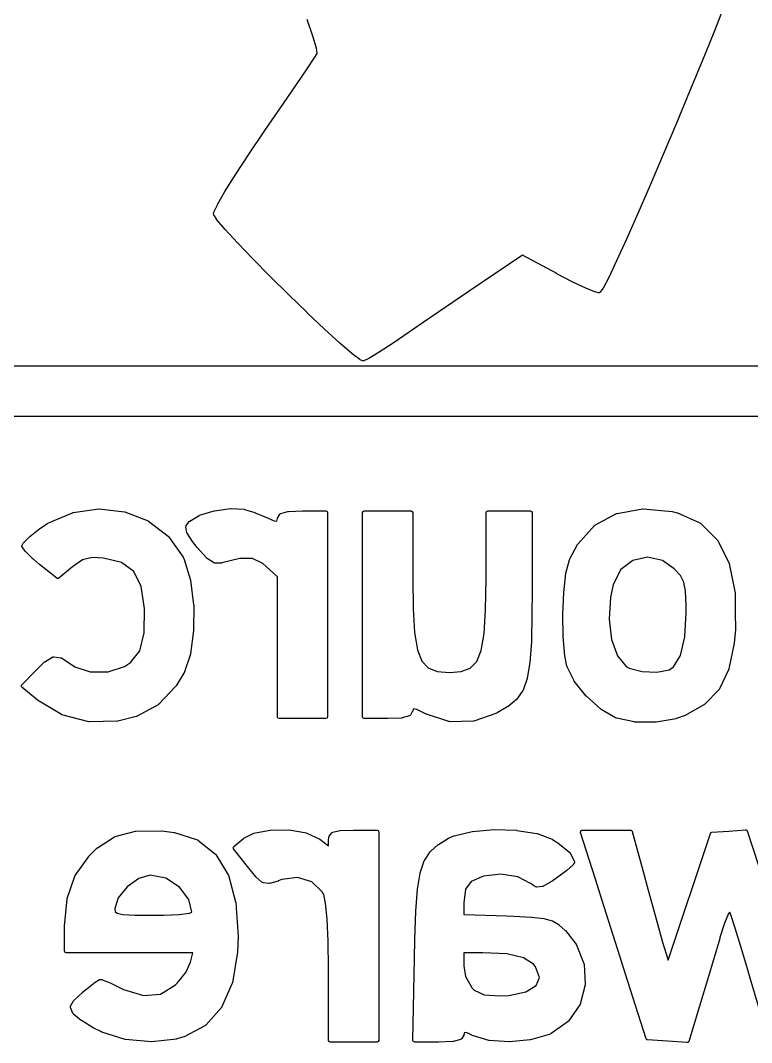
# Model space of a CAD drawing. Extents: x 69 to 230, y -100 to -50.
# Drawn here: x 76.627 to 78.786, y -99.624 to -96.605 of the extents above; entities that cross this region are included whole.
import ezdxf

# ---------------------------------------------------------------- set-up
doc = ezdxf.new("R2010")
doc.units = 0
doc.layers.add('BLACK', color=7, linetype='CONTINUOUS')

msp = doc.modelspace()

# ---------------------------------------------------------------- linework, layer by layer
at = {"layer": 'BLACK', "linetype": 'CONTINUOUS'}
for p, q in [((78.7039, -96.5653), (78.674, -96.6408)), ((77.4901, -96.6517), (77.4734, -96.6023)), ((77.5007, -96.6872), (77.4901, -96.6517)), ((78.6739, -96.6408), (78.6398, -96.7251)), ((78.674, -96.6408), (78.6739, -96.6408)), ((78.6739, -96.6408), (78.6739, -96.6408)), ((77.5032, -96.703), (77.5007, -96.6872)), ((77.473, -96.748), (77.4945, -96.7162)), ((77.4945, -96.7162), (77.5032, -96.703)), ((78.6398, -96.7251), (78.6027, -96.8152)), ((78.6398, -96.7251), (78.6398, -96.7251)), ((78.6398, -96.7251), (78.6398, -96.7251)), ((77.4418, -96.794), (77.473, -96.748)), ((77.4031, -96.8507), (77.4418, -96.794)), ((77.4418, -96.794), (77.4418, -96.794)), ((78.6027, -96.8152), (78.5639, -96.9082)), ((78.6027, -96.8152), (78.6027, -96.8152)), ((78.6027, -96.8152), (78.6027, -96.8152)), ((77.3591, -96.9148), (77.4031, -96.8507)), ((78.5639, -96.9082), (78.5639, -96.9083)), ((77.3019, -96.9991), (77.3465, -96.933)), ((77.3465, -96.933), (77.3466, -96.933)), ((77.3466, -96.933), (77.3591, -96.9148)), ((77.3466, -96.933), (77.3466, -96.933)), ((78.5639, -96.9083), (78.5246, -97.0013)), ((78.5639, -96.9083), (78.5639, -96.9083)), ((77.2625, -97.0595), (77.3018, -96.9992)), ((77.3018, -96.9992), (77.3019, -96.9992)), ((77.3019, -96.9992), (77.3019, -96.9991)), ((78.5246, -97.0013), (78.4861, -97.0913)), ((78.5246, -97.0013), (78.5246, -97.0013)), ((78.5246, -97.0013), (78.5246, -97.0013)), ((77.2307, -97.1106), (77.2625, -97.0596)), ((77.2625, -97.0596), (77.2625, -97.0595)), ((77.2625, -97.0595), (77.2625, -97.0595)), ((77.2084, -97.1491), (77.2306, -97.1107)), ((77.2306, -97.1107), (77.2307, -97.1107)), ((77.2307, -97.1107), (77.2307, -97.1106)), ((78.4861, -97.0914), (78.4495, -97.1756)), ((78.4861, -97.0913), (78.4861, -97.0913)), ((78.4861, -97.0913), (78.4861, -97.0914)), ((77.1979, -97.1716), (77.2082, -97.1494)), ((77.2082, -97.1494), (77.2084, -97.1493)), ((77.2084, -97.1493), (77.2084, -97.1491)), ((77.197, -97.1755), (77.1975, -97.1728)), ((77.1973, -97.1773), (77.197, -97.1755)), ((77.1976, -97.179), (77.1973, -97.1773)), ((77.1975, -97.1728), (77.1978, -97.1722)), ((77.2063, -97.1933), (77.1976, -97.179)), ((77.1978, -97.1722), (77.1979, -97.1716)), ((78.4495, -97.1756), (78.4162, -97.251)), ((78.4495, -97.1756), (78.4495, -97.1756)), ((78.4495, -97.1756), (78.4495, -97.1756)), ((77.2067, -97.1936), (77.2063, -97.1933)), ((77.2068, -97.194), (77.2067, -97.1936)), ((77.2309, -97.2223), (77.2068, -97.194)), ((77.231, -97.2224), (77.2309, -97.2223)), ((77.231, -97.2225), (77.231, -97.2224)), ((77.2674, -97.2618), (77.231, -97.2225)), ((77.2674, -97.2619), (77.2674, -97.2618)), ((77.2674, -97.2618), (77.2674, -97.2618)), ((77.3129, -97.3091), (77.2674, -97.2619)), ((78.4161, -97.2511), (78.3872, -97.3148)), ((78.4162, -97.251), (78.4161, -97.251)), ((78.4161, -97.251), (78.4161, -97.2511)), ((78.1095, -97.2984), (77.9884, -97.3803)), ((78.2106, -97.353), (78.1095, -97.2984)), ((77.313, -97.3091), (77.3129, -97.3091)), ((77.313, -97.3092), (77.313, -97.3091)), ((77.3646, -97.3613), (77.313, -97.3092)), ((78.3872, -97.3149), (78.3639, -97.3641)), ((78.3872, -97.3148), (78.3872, -97.3149)), ((78.3872, -97.3149), (78.3872, -97.3149)), ((78.2107, -97.3531), (78.2106, -97.353)), ((78.258, -97.3777), (78.2107, -97.3531)), ((78.2107, -97.3531), (78.2107, -97.3531)), ((77.3646, -97.3614), (77.3646, -97.3613)), ((77.4192, -97.4154), (77.3646, -97.3614)), ((77.3646, -97.3614), (77.3646, -97.3614)), ((77.9884, -97.3803), (77.9519, -97.4051)), ((77.9884, -97.3803), (77.9884, -97.3803)), ((78.2581, -97.3777), (78.258, -97.3777)), ((78.2983, -97.3968), (78.2581, -97.3777)), ((78.2581, -97.3777), (78.2581, -97.3777)), ((78.3638, -97.3642), (78.3474, -97.3959)), ((78.3639, -97.3641), (78.3638, -97.3641)), ((78.3638, -97.3641), (78.3638, -97.3642)), ((77.4193, -97.4154), (77.4192, -97.4154)), ((77.4192, -97.4154), (77.4192, -97.4154)), ((77.4737, -97.4682), (77.4193, -97.4154)), ((77.9519, -97.4051), (77.884, -97.4513)), ((77.9519, -97.4051), (77.9519, -97.4051)), ((78.2985, -97.3969), (78.2983, -97.3968)), ((78.2986, -97.397), (78.2985, -97.3969)), ((78.3258, -97.4079), (78.2986, -97.397)), ((78.3262, -97.4079), (78.3258, -97.4079)), ((78.3266, -97.4081), (78.3262, -97.4079)), ((78.3335, -97.4096), (78.3266, -97.4081)), ((78.3344, -97.4095), (78.3335, -97.4096)), ((78.3353, -97.4097), (78.3344, -97.4095)), ((78.3362, -97.4091), (78.3353, -97.4097)), ((78.3373, -97.409), (78.3362, -97.4091)), ((78.3378, -97.4082), (78.3373, -97.409)), ((78.3386, -97.4077), (78.3378, -97.4082)), ((78.3469, -97.3965), (78.3386, -97.4077)), ((78.347, -97.3961), (78.3469, -97.3965)), ((78.3474, -97.3959), (78.347, -97.3961)), ((77.884, -97.4513), (77.8163, -97.4976)), ((77.4738, -97.4683), (77.4737, -97.4682)), ((77.525, -97.5169), (77.4738, -97.4683)), ((77.4738, -97.4683), (77.4738, -97.4683)), ((77.8163, -97.4976), (77.7591, -97.537)), ((77.8163, -97.4976), (77.8163, -97.4976)), ((77.5251, -97.5169), (77.525, -97.5169)), ((77.5701, -97.5582), (77.5251, -97.5169)), ((77.5251, -97.5169), (77.5251, -97.5169)), ((77.7591, -97.537), (77.7275, -97.5584)), ((77.7591, -97.537), (77.7591, -97.537)), ((77.7591, -97.537), (77.7591, -97.537)), ((77.5701, -97.5583), (77.5701, -97.5582)), ((77.5701, -97.5582), (77.5701, -97.5582)), ((77.6057, -97.5893), (77.5701, -97.5583)), ((77.7275, -97.5585), (77.6864, -97.5851)), ((77.7275, -97.5584), (77.7275, -97.5584)), ((77.7275, -97.5584), (77.7275, -97.5585)), ((77.6059, -97.5893), (77.6057, -97.5893)), ((77.606, -97.5895), (77.6059, -97.5893)), ((77.629, -97.607), (77.606, -97.5895)), ((77.6863, -97.5852), (77.6559, -97.6035)), ((77.6864, -97.5851), (77.6863, -97.5851)), ((77.6863, -97.5851), (77.6863, -97.5852)), ((76.2, -97.625), (101.057, -97.625)), ((77.6296, -97.6072), (77.629, -97.607)), ((77.63, -97.6076), (77.6296, -97.6072)), ((77.6364, -97.6105), (77.63, -97.6076)), ((77.6366, -97.6105), (77.6364, -97.6105)), ((77.6367, -97.6106), (77.6366, -97.6105)), ((77.6385, -97.6106), (77.6367, -97.6106)), ((77.6402, -97.6106), (77.6385, -97.6106)), ((77.6403, -97.6105), (77.6402, -97.6106)), ((77.6405, -97.6105), (77.6403, -97.6105)), ((77.6554, -97.6037), (77.6405, -97.6105)), ((77.6556, -97.6035), (77.6554, -97.6037)), ((77.6559, -97.6035), (77.6556, -97.6035)), ((101.06, -97.775), (76.2, -97.775)), ((76.7821, -98.0589), (76.8581, -98.0481)), ((76.8581, -98.0481), (76.8587, -98.0483)), ((76.8587, -98.0483), (76.8594, -98.0481)), ((76.8594, -98.0481), (76.934, -98.0565)), ((77.1558, -98.0665), (77.1991, -98.0532)), ((77.1991, -98.0532), (77.1995, -98.0533)), ((77.1995, -98.0533), (77.1998, -98.0531)), ((77.1998, -98.0531), (77.2468, -98.0465)), ((77.2468, -98.0465), (77.2473, -98.0467)), ((77.2473, -98.0467), (77.2478, -98.0465)), ((77.2478, -98.0465), (77.2874, -98.049)), ((77.2874, -98.049), (77.288, -98.0492)), ((77.288, -98.0492), (77.2886, -98.0492)), ((77.2886, -98.0492), (77.3194, -98.0588)), ((77.3954, -98.0613), (77.4168, -98.0554)), ((77.4168, -98.0554), (77.4174, -98.0555)), ((77.4174, -98.0555), (77.4179, -98.0553)), ((77.4179, -98.0553), (77.4595, -98.0536)), ((77.4595, -98.0536), (77.4596, -98.0537)), ((77.4596, -98.0537), (77.4597, -98.0536)), ((77.4597, -98.0536), (77.5288, -98.0536)), ((77.5288, -98.0536), (77.5323, -98.0551)), ((77.5323, -98.0551), (77.5338, -98.0586)), ((77.637, -98.0586), (77.6384, -98.0551)), ((77.6384, -98.0551), (77.642, -98.0536)), ((77.642, -98.0536), (77.7803, -98.0536)), ((77.7803, -98.0536), (77.7838, -98.0551)), ((77.7838, -98.0551), (77.7853, -98.0586)), ((78.0016, -98.0586), (78.0031, -98.0551)), ((78.0031, -98.0551), (78.0066, -98.0536)), ((78.0066, -98.0536), (78.1324, -98.0536)), ((78.1324, -98.0536), (78.1359, -98.0551)), ((78.1359, -98.0551), (78.1374, -98.0586)), ((78.3883, -98.0611), (78.4639, -98.0474)), ((78.4639, -98.0474), (78.4646, -98.0476)), ((78.4646, -98.0476), (78.4653, -98.0474)), ((78.4653, -98.0474), (78.5509, -98.0555)), ((76.708, -98.0902), (76.7808, -98.0593)), ((76.7808, -98.0593), (76.7815, -98.0593)), ((76.7815, -98.0593), (76.7821, -98.0589)), ((76.934, -98.0565), (76.9346, -98.0568)), ((76.9346, -98.0568), (76.9352, -98.0568)), ((76.9352, -98.0568), (77.0038, -98.0836)), ((77.0038, -98.0836), (77.0044, -98.0841)), ((77.0044, -98.0841), (77.005, -98.0842)), ((77.005, -98.0842), (77.0631, -98.1284)), ((77.1162, -98.0983), (77.1253, -98.0851)), ((77.1253, -98.0851), (77.1262, -98.0845)), ((77.1262, -98.0845), (77.1269, -98.0837)), ((77.1269, -98.0837), (77.1547, -98.067)), ((77.1547, -98.067), (77.1553, -98.0669)), ((77.1553, -98.0669), (77.1558, -98.0665)), ((77.3194, -98.0588), (77.3196, -98.059)), ((77.3196, -98.059), (77.3199, -98.059)), ((77.3199, -98.059), (77.3579, -98.075)), ((77.3579, -98.075), (77.3579, -98.075)), ((77.3579, -98.075), (77.358, -98.075)), ((77.358, -98.075), (77.3757, -98.0833)), ((77.3757, -98.0833), (77.3838, -98.0842)), ((77.3838, -98.0842), (77.3856, -98.0766)), ((77.3856, -98.0766), (77.386, -98.0761)), ((77.386, -98.0761), (77.3861, -98.0751)), ((77.3861, -98.0751), (77.3923, -98.0637)), ((77.3923, -98.0637), (77.3924, -98.0637)), ((77.3924, -98.0636), (77.3938, -98.0625)), ((77.3924, -98.0637), (77.3924, -98.0636)), ((77.3938, -98.0625), (77.3953, -98.0613)), ((77.3953, -98.0613), (77.3954, -98.0613)), ((77.3954, -98.0613), (77.3954, -98.0613)), ((77.5338, -98.0586), (77.5338, -98.6622)), ((77.637, -98.6622), (77.637, -98.0586)), ((77.7853, -98.0586), (77.7853, -98.2543)), ((78.0016, -98.2543), (78.0016, -98.0586)), ((78.1374, -98.0586), (78.1374, -98.2946)), ((78.3232, -98.0963), (78.3868, -98.0617)), ((78.3868, -98.0617), (78.3877, -98.0616)), ((78.3877, -98.0616), (78.3883, -98.0611)), ((78.5509, -98.0555), (78.5512, -98.0556)), ((78.5512, -98.0556), (78.5516, -98.0556)), ((78.5516, -98.0556), (78.5658, -98.059)), ((78.5658, -98.059), (78.5662, -98.0593)), ((78.5662, -98.0593), (78.5667, -98.0593)), ((78.5667, -98.0593), (78.633, -98.0891)), ((76.6545, -98.1291), (76.6839, -98.106)), ((76.6839, -98.106), (76.6841, -98.1059)), ((76.6841, -98.1059), (76.6842, -98.1057)), ((76.6842, -98.1057), (76.7072, -98.0906)), ((76.7072, -98.0906), (76.7076, -98.0906)), ((76.7076, -98.0906), (76.708, -98.0902)), ((77.1154, -98.1019), (77.1159, -98.1001)), ((77.1179, -98.1176), (77.1154, -98.1019)), ((77.1159, -98.1001), (77.1162, -98.0983)), ((78.2722, -98.152), (78.3219, -98.0973)), ((78.3219, -98.0973), (78.3227, -98.097)), ((78.3227, -98.097), (78.3232, -98.0963)), ((78.633, -98.0891), (78.6336, -98.0898)), ((78.6336, -98.0898), (78.6345, -98.0901)), ((78.6345, -98.0901), (78.6845, -98.139)), ((76.6357, -98.1477), (76.6541, -98.1295)), ((76.6541, -98.1295), (76.6544, -98.1294)), ((76.6544, -98.1294), (76.6545, -98.1291)), ((77.0631, -98.1284), (77.0635, -98.129)), ((77.0635, -98.129), (77.0641, -98.1295)), ((77.0641, -98.1295), (77.107, -98.1901)), ((77.1185, -98.1185), (77.1179, -98.1176)), ((77.1187, -98.1195), (77.1185, -98.1185)), ((77.1349, -98.1441), (77.1187, -98.1195)), ((77.1351, -98.1443), (77.1349, -98.1441)), ((77.1351, -98.1445), (77.1351, -98.1443)), ((77.1488, -98.1619), (77.1351, -98.1445)), ((78.6845, -98.139), (78.6848, -98.1397)), ((78.6848, -98.1397), (78.6855, -98.1403)), ((78.6855, -98.1403), (78.7191, -98.2083)), ((76.6311, -98.1563), (76.6316, -98.1556)), ((76.6314, -98.1574), (76.6311, -98.1563)), ((76.6312, -98.1586), (76.6314, -98.1574)), ((76.6318, -98.1592), (76.6312, -98.1586)), ((76.6316, -98.1548), (76.6348, -98.1489)), ((76.6316, -98.1556), (76.6316, -98.1548)), ((76.6319, -98.16), (76.6318, -98.1592)), ((76.6409, -98.1732), (76.6319, -98.16)), ((76.6348, -98.1489), (76.6354, -98.1484)), ((76.6354, -98.1484), (76.6357, -98.1477)), ((76.6414, -98.1735), (76.6409, -98.1732)), ((76.6416, -98.1739), (76.6414, -98.1735)), ((76.6647, -98.1963), (76.6416, -98.1739)), ((77.149, -98.162), (77.1488, -98.1619)), ((77.149, -98.1621), (77.149, -98.162)), ((77.1773, -98.1936), (77.149, -98.1621)), ((78.248, -98.1975), (78.2715, -98.153)), ((78.2715, -98.153), (78.272, -98.1526)), ((78.272, -98.1526), (78.2722, -98.152)), ((76.6649, -98.1963), (76.6647, -98.1963)), ((76.6649, -98.1965), (76.6649, -98.1963)), ((76.6834, -98.2121), (76.6649, -98.1965)), ((76.8102, -98.1982), (76.7803, -98.2193)), ((76.8387, -98.1911), (76.8102, -98.1982)), ((76.872, -98.1929), (76.8387, -98.1911)), ((76.9252, -98.2061), (76.872, -98.1929)), ((76.9612, -98.2331), (76.9252, -98.2061)), ((77.107, -98.1901), (77.1071, -98.1905)), ((77.1071, -98.1905), (77.1074, -98.1908)), ((77.1074, -98.1908), (77.1103, -98.197)), ((77.1103, -98.197), (77.1103, -98.1974)), ((77.1103, -98.1974), (77.1106, -98.1977)), ((77.1106, -98.1977), (77.129, -98.258)), ((77.1779, -98.1939), (77.1773, -98.1936)), ((77.1784, -98.1945), (77.1779, -98.1939)), ((77.1996, -98.2078), (77.1784, -98.1945)), ((77.2746, -98.194), (77.2215, -98.2075)), ((77.3122, -98.1946), (77.2746, -98.194)), ((77.3426, -98.2093), (77.3122, -98.1946)), ((78.2375, -98.2379), (78.2476, -98.1986)), ((78.2476, -98.1986), (78.248, -98.1981)), ((78.248, -98.1981), (78.248, -98.1975)), ((78.4353, -98.2), (78.3996, -98.2271)), ((78.4783, -98.1907), (78.4353, -98.2)), ((78.5229, -98.2006), (78.4783, -98.1907)), ((78.5575, -98.2249), (78.5229, -98.2006)), ((76.6835, -98.2121), (76.6834, -98.2121)), ((76.7341, -98.2528), (76.6835, -98.2121)), ((76.6835, -98.2121), (76.6835, -98.2121)), ((76.7803, -98.2193), (76.7405, -98.2528)), ((76.9832, -98.277), (76.9612, -98.2331)), ((77.2011, -98.208), (77.1996, -98.2078)), ((77.2025, -98.2085), (77.2011, -98.208)), ((77.2206, -98.2077), (77.2025, -98.2085)), ((77.221, -98.2074), (77.2206, -98.2077)), ((77.2215, -98.2075), (77.221, -98.2074)), ((77.3528, -98.2179), (77.3426, -98.2093)), ((77.3855, -98.2482), (77.3528, -98.2179)), ((78.3996, -98.2271), (78.3767, -98.271)), ((78.5756, -98.2448), (78.5575, -98.2249)), ((78.7191, -98.2083), (78.7191, -98.209)), ((78.7191, -98.209), (78.7195, -98.2095)), ((78.7195, -98.2095), (78.7368, -98.2966)), ((76.7355, -98.2532), (76.7341, -98.2528)), ((76.7368, -98.2539), (76.7355, -98.2532)), ((76.7373, -98.2538), (76.7368, -98.2539)), ((76.7378, -98.2539), (76.7373, -98.2538)), ((76.7391, -98.2532), (76.7378, -98.2539)), ((76.7405, -98.2528), (76.7391, -98.2532)), ((77.129, -98.258), (77.1289, -98.2584)), ((77.1289, -98.2584), (77.1291, -98.2588)), ((77.1291, -98.2588), (77.1383, -98.3308)), ((77.3855, -98.6622), (77.3855, -98.2482)), ((77.7853, -98.2543), (77.7864, -98.3422)), ((78.0004, -98.3464), (78.0016, -98.2543)), ((78.2309, -98.2945), (78.2374, -98.2385)), ((78.2374, -98.2385), (78.2376, -98.2382)), ((78.2376, -98.2382), (78.2375, -98.2379)), ((78.586, -98.2641), (78.5756, -98.2448)), ((78.591, -98.2908), (78.586, -98.2641)), ((76.9934, -98.3417), (76.9832, -98.277)), ((78.1374, -98.2946), (78.1372, -98.3576)), ((78.1374, -98.2946), (78.1374, -98.2946)), ((78.1374, -98.2946), (78.1374, -98.2946)), ((78.2281, -98.3594), (78.2308, -98.2949)), ((78.2308, -98.2949), (78.2309, -98.2947)), ((78.2309, -98.2947), (78.2309, -98.2945)), ((78.3767, -98.271), (78.3686, -98.3092)), ((78.5926, -98.3329), (78.591, -98.2908)), ((78.7368, -98.2966), (78.7367, -98.2971)), ((78.3686, -98.3092), (78.365, -98.3735)), ((78.7367, -98.2971), (78.7369, -98.2975)), ((78.7369, -98.2975), (78.7374, -98.3537)), ((76.9925, -98.4143), (76.9934, -98.3417)), ((77.1383, -98.3308), (77.1382, -98.3311)), ((77.1382, -98.3311), (77.1384, -98.3314)), ((77.1384, -98.3314), (77.1383, -98.4064)), ((77.7864, -98.3422), (77.7905, -98.413)), ((77.9961, -98.416), (78.0004, -98.3464)), ((78.5881, -98.426), (78.5926, -98.3536)), ((78.5926, -98.3536), (78.5926, -98.3329)), ((78.7374, -98.3537), (78.7379, -98.4037)), ((78.1372, -98.3577), (78.1355, -98.4391)), ((78.1372, -98.3576), (78.1371, -98.3576)), ((78.1371, -98.3576), (78.1372, -98.3577)), ((78.228, -98.3597), (78.2281, -98.3596)), ((78.2292, -98.4245), (78.228, -98.3597)), ((78.2281, -98.3596), (78.2281, -98.3594)), ((78.365, -98.3735), (78.3724, -98.4334)), ((76.9789, -98.4667), (76.9925, -98.4143)), ((77.1382, -98.407), (77.1289, -98.4762)), ((77.1383, -98.4064), (77.1381, -98.4067)), ((77.1381, -98.4067), (77.1382, -98.407)), ((77.7905, -98.413), (77.7988, -98.4639)), ((77.9876, -98.466), (77.9961, -98.416)), ((78.7378, -98.4042), (78.7343, -98.444)), ((78.7379, -98.4037), (78.7378, -98.404)), ((78.7378, -98.404), (78.7378, -98.4042)), ((78.1355, -98.4393), (78.1313, -98.5015)), ((78.1355, -98.4391), (78.1354, -98.4392)), ((78.1354, -98.4392), (78.1355, -98.4393)), ((78.2292, -98.4247), (78.2292, -98.4245)), ((78.2292, -98.4249), (78.2292, -98.4247)), ((78.2344, -98.4818), (78.2292, -98.4249)), ((78.3724, -98.4334), (78.3898, -98.482)), ((78.5753, -98.4805), (78.5881, -98.426)), ((78.7342, -98.4446), (78.7187, -98.5205)), ((78.7343, -98.444), (78.7342, -98.4443)), ((78.7342, -98.4443), (78.7342, -98.4446)), ((76.9522, -98.502), (76.9789, -98.4667)), ((77.1286, -98.4772), (77.1099, -98.5318)), ((77.1289, -98.4762), (77.1286, -98.4766)), ((77.1286, -98.4766), (77.1286, -98.4772)), ((77.7988, -98.4639), (77.8121, -98.4976)), ((77.974, -98.499), (77.9876, -98.466)), ((76.6719, -98.5249), (76.6978, -98.4998)), ((76.6978, -98.4998), (76.6984, -98.4996)), ((76.6984, -98.4996), (76.6987, -98.4991)), ((76.6987, -98.4991), (76.7222, -98.4851)), ((76.7222, -98.4851), (76.7239, -98.4849)), ((76.7239, -98.4849), (76.7255, -98.4845)), ((76.7255, -98.4845), (76.7472, -98.4876)), ((76.7472, -98.4876), (76.7482, -98.4881)), ((76.7482, -98.4881), (76.7493, -98.4884)), ((76.7493, -98.4884), (76.7772, -98.5071)), ((76.7772, -98.5071), (76.7876, -98.5141)), ((76.9345, -98.5136), (76.9522, -98.502)), ((77.8121, -98.4976), (77.831, -98.5176)), ((77.9547, -98.5184), (77.974, -98.499)), ((78.1312, -98.5019), (78.1235, -98.5483)), ((78.1313, -98.5015), (78.1311, -98.5017)), ((78.1311, -98.5017), (78.1312, -98.5019)), ((78.2345, -98.482), (78.2344, -98.4818)), ((78.2345, -98.4823), (78.2345, -98.482)), ((78.2406, -98.5127), (78.2345, -98.4823)), ((78.3898, -98.482), (78.4155, -98.5133)), ((78.5555, -98.5144), (78.5753, -98.4805)), ((76.6307, -98.5674), (76.6718, -98.525)), ((76.6718, -98.525), (76.6719, -98.5249)), ((76.6718, -98.525), (76.6718, -98.525)), ((76.7876, -98.5141), (76.8331, -98.5287)), ((76.8331, -98.5287), (76.8855, -98.5287)), ((76.8855, -98.5287), (76.9345, -98.5136)), ((77.1094, -98.5327), (77.0863, -98.5708)), ((77.1095, -98.5322), (77.1094, -98.5327)), ((77.1099, -98.5318), (77.1095, -98.5322)), ((77.831, -98.5176), (77.8575, -98.5278)), ((77.8575, -98.5278), (77.8935, -98.5306)), ((77.8935, -98.5306), (77.9278, -98.5281)), ((77.9278, -98.5281), (77.9547, -98.5184)), ((78.2409, -98.5133), (78.2406, -98.5127)), ((78.241, -98.5139), (78.2409, -98.5133)), ((78.2615, -98.5555), (78.241, -98.5139)), ((78.4155, -98.5133), (78.4244, -98.5181)), ((78.4244, -98.5181), (78.4622, -98.528)), ((78.4622, -98.528), (78.5062, -98.5301)), ((78.5062, -98.5301), (78.5425, -98.5233)), ((78.5425, -98.5233), (78.5555, -98.5144)), ((78.7184, -98.5217), (78.6906, -98.5797)), ((78.7187, -98.5205), (78.7184, -98.5211)), ((78.7184, -98.5211), (78.7184, -98.5217)), ((76.6299, -98.5693), (76.6304, -98.5677)), ((76.6304, -98.5677), (76.6306, -98.5676)), ((76.6306, -98.5676), (76.6307, -98.5674)), ((78.1232, -98.5492), (78.1109, -98.5833)), ((78.1235, -98.5483), (78.1232, -98.5487)), ((78.1232, -98.5487), (78.1232, -98.5492)), ((78.2619, -98.5559), (78.2615, -98.5555)), ((78.2621, -98.5564), (78.2619, -98.5559)), ((78.2976, -98.6006), (78.2621, -98.5564)), ((76.6293, -98.571), (76.6299, -98.5693)), ((76.6294, -98.5712), (76.6293, -98.571)), ((76.6293, -98.5714), (76.6294, -98.5712)), ((76.6301, -98.5729), (76.6293, -98.5714)), ((76.6308, -98.5745), (76.6301, -98.5729)), ((76.631, -98.5745), (76.6308, -98.5745)), ((76.6311, -98.5747), (76.631, -98.5745)), ((76.6767, -98.6123), (76.6311, -98.5747)), ((77.0856, -98.5716), (77.0347, -98.6256)), ((77.0858, -98.5711), (77.0856, -98.5716)), ((77.0863, -98.5708), (77.0858, -98.5711)), ((78.1103, -98.5845), (78.0924, -98.6099)), ((78.1104, -98.5838), (78.1103, -98.5845)), ((78.1109, -98.5833), (78.1104, -98.5838)), ((78.6897, -98.581), (78.6475, -98.6248)), ((78.69, -98.5802), (78.6897, -98.581)), ((78.6906, -98.5797), (78.69, -98.5802)), ((76.6771, -98.6124), (76.6767, -98.6123)), ((76.6773, -98.6127), (76.6771, -98.6124)), ((76.7477, -98.6552), (76.6773, -98.6127)), ((77.0334, -98.6265), (76.9697, -98.6608)), ((77.0339, -98.6259), (77.0334, -98.6265)), ((77.0347, -98.6256), (77.0339, -98.6259)), ((78.0915, -98.6109), (78.067, -98.6312)), ((78.0918, -98.6103), (78.0915, -98.6109)), ((78.0924, -98.6099), (78.0918, -98.6103)), ((78.298, -98.6008), (78.2976, -98.6006)), ((78.2982, -98.6012), (78.298, -98.6008)), ((78.341, -98.6398), (78.2982, -98.6012)), ((78.6464, -98.6256), (78.5874, -98.6591)), ((78.6468, -98.6251), (78.6464, -98.6256)), ((78.6475, -98.6248), (78.6468, -98.6251)), ((76.7485, -98.6553), (76.7477, -98.6552)), ((76.7491, -98.6557), (76.7485, -98.6553)), ((76.8285, -98.6766), (76.7491, -98.6557)), ((77.7772, -98.6582), (77.7758, -98.6593)), ((77.7786, -98.657), (77.7772, -98.6582)), ((77.7787, -98.657), (77.7786, -98.657)), ((77.7847, -98.6456), (77.7787, -98.6569)), ((77.7787, -98.6569), (77.7787, -98.657)), ((77.785, -98.645), (77.7847, -98.6453)), ((77.7847, -98.6453), (77.7847, -98.6456)), ((77.7872, -98.6388), (77.785, -98.645)), ((77.7968, -98.6402), (77.7872, -98.6388)), ((77.8251, -98.6541), (77.7968, -98.6402)), ((77.8254, -98.6541), (77.8251, -98.6541)), ((77.8257, -98.6543), (77.8254, -98.6541)), ((77.8921, -98.6762), (77.8257, -98.6543)), ((78.0333, -98.6509), (77.9658, -98.6746)), ((78.0337, -98.6505), (78.0333, -98.6509)), ((78.0341, -98.6505), (78.0337, -98.6505)), ((78.0663, -98.6317), (78.0341, -98.6505)), ((78.0665, -98.6313), (78.0663, -98.6317)), ((78.067, -98.6312), (78.0665, -98.6313)), ((78.3415, -98.64), (78.341, -98.6398)), ((78.3418, -98.6404), (78.3415, -98.64)), ((78.3843, -98.6653), (78.3418, -98.6404)), ((78.587, -98.6591), (78.5866, -98.6594)), ((78.5874, -98.6591), (78.587, -98.6591)), ((76.8292, -98.6765), (76.8285, -98.6766)), ((76.8299, -98.6768), (76.8292, -98.6765)), ((76.9129, -98.6753), (76.8299, -98.6768)), ((76.9134, -98.675), (76.9129, -98.6753)), ((76.914, -98.6751), (76.9134, -98.675)), ((76.9685, -98.6613), (76.914, -98.6751)), ((76.969, -98.6609), (76.9685, -98.6613)), ((76.9697, -98.6608), (76.969, -98.6609)), ((77.387, -98.6657), (77.3855, -98.6622)), ((77.3905, -98.6672), (77.387, -98.6657)), ((77.5288, -98.6672), (77.3905, -98.6672)), ((77.5323, -98.6657), (77.5288, -98.6672)), ((77.5338, -98.6622), (77.5323, -98.6657)), ((77.6384, -98.6657), (77.637, -98.6622)), ((77.642, -98.6672), (77.6384, -98.6657)), ((77.7111, -98.6672), (77.642, -98.6672)), ((77.7112, -98.6671), (77.7111, -98.6672)), ((77.7113, -98.6672), (77.7112, -98.6671)), ((77.753, -98.6655), (77.7113, -98.6672)), ((77.7536, -98.6652), (77.753, -98.6655)), ((77.7542, -98.6653), (77.7536, -98.6652)), ((77.7756, -98.6594), (77.7542, -98.6653)), ((77.7757, -98.6593), (77.7756, -98.6594)), ((77.7758, -98.6593), (77.7757, -98.6593)), ((77.893, -98.6762), (77.8921, -98.6762)), ((77.8938, -98.6765), (77.893, -98.6762)), ((77.9642, -98.6749), (77.8938, -98.6765)), ((77.965, -98.6746), (77.9642, -98.6749)), ((77.9658, -98.6746), (77.965, -98.6746)), ((78.3847, -98.6654), (78.3843, -98.6653)), ((78.385, -98.6657), (78.3847, -98.6654)), ((78.386, -98.6661), (78.385, -98.6657)), ((78.3865, -98.6661), (78.386, -98.6661)), ((78.3868, -98.6663), (78.3865, -98.6661)), ((78.4394, -98.6772), (78.3868, -98.6663)), ((78.4399, -98.6771), (78.4394, -98.6772)), ((78.4404, -98.6773), (78.4399, -98.6771)), ((78.5028, -98.6776), (78.4404, -98.6773)), ((78.5032, -98.6774), (78.5028, -98.6776)), ((78.5036, -98.6775), (78.5032, -98.6774)), ((78.5629, -98.6676), (78.5036, -98.6775)), ((78.5633, -98.6674), (78.5629, -98.6676)), ((78.5637, -98.6674), (78.5633, -98.6674)), ((78.5866, -98.6594), (78.5637, -98.6674)), ((76.8543, -99.0486), (76.9046, -99.0164)), ((76.9046, -99.0164), (76.9054, -99.0162)), ((76.9054, -99.0162), (76.9061, -99.0158)), ((76.9061, -99.0158), (76.9662, -99.0001)), ((76.9662, -99.0001), (76.9668, -99.0002)), ((76.9668, -99.0002), (76.9673, -99)), ((76.9673, -99), (77.0433, -98.9989)), ((77.0433, -98.9989), (77.0436, -98.999)), ((77.0436, -98.999), (77.0439, -98.9989)), ((77.0439, -98.9989), (77.0806, -99.0032)), ((77.0806, -99.0032), (77.0811, -99.0035)), ((77.0811, -99.0035), (77.0816, -99.0034)), ((77.0816, -99.0034), (77.1493, -99.0258)), ((77.2568, -99.0447), (77.2857, -99.0212)), ((77.2857, -99.0212), (77.2863, -99.0211)), ((77.2863, -99.0211), (77.2866, -99.0207)), ((77.2866, -99.0207), (77.3141, -99.0066)), ((77.3141, -99.0066), (77.3148, -99.0065)), ((77.3148, -99.0065), (77.3154, -99.0061)), ((77.3154, -99.0061), (77.3638, -98.9966)), ((77.3638, -98.9966), (77.3643, -98.9967)), ((77.3643, -98.9967), (77.3647, -98.9965)), ((77.3647, -98.9965), (77.4192, -98.9962)), ((77.4192, -98.9962), (77.4196, -98.9963)), ((77.4196, -98.9963), (77.4201, -98.9962)), ((77.4201, -98.9962), (77.4711, -99.005)), ((77.4711, -99.005), (77.4717, -99.0054)), ((77.4717, -99.0054), (77.4724, -99.0054)), ((77.4724, -99.0054), (77.5104, -99.0232)), ((77.5364, -99.0273), (77.5372, -99.0174)), ((77.5372, -99.0174), (77.5379, -99.0162)), ((77.5379, -99.0162), (77.5382, -99.0149)), ((77.5382, -99.0149), (77.5459, -99.0044)), ((77.5459, -99.0044), (77.5474, -99.0035)), ((77.5474, -99.0035), (77.5488, -99.0025)), ((77.5488, -99.0025), (77.5696, -98.9978)), ((77.5696, -98.9978), (77.5701, -98.9979)), ((77.5701, -98.9979), (77.5705, -98.9977)), ((77.5705, -98.9977), (77.6104, -98.9967)), ((77.6104, -98.9967), (77.6105, -98.9967)), ((77.6105, -98.9967), (77.6105, -98.9967)), ((77.6105, -98.9967), (77.6797, -98.9967)), ((77.6797, -98.9967), (77.6832, -98.9981)), ((77.6832, -98.9981), (77.6847, -99.0017)), ((77.6847, -99.0017), (77.6847, -99.6178)), ((77.861, -99.0387), (77.8907, -99.0208)), ((77.8907, -99.0208), (77.891, -99.0208)), ((77.891, -99.0208), (77.8912, -99.0205)), ((77.8912, -99.0205), (77.9066, -99.0137)), ((77.9066, -99.0137), (77.907, -99.0137)), ((77.907, -99.0137), (77.9074, -99.0134)), ((77.9074, -99.0134), (77.9604, -99.0006)), ((77.9604, -99.0006), (77.9608, -99.0006)), ((77.9608, -99.0006), (77.9612, -99.0004)), ((77.9612, -99.0004), (78.0251, -98.9951)), ((78.0251, -98.9951), (78.0254, -98.9952)), ((78.0254, -98.9952), (78.0257, -98.9951)), ((78.0257, -98.9951), (78.0918, -98.9972)), ((78.0918, -98.9972), (78.0921, -98.9974)), ((78.0921, -98.9974), (78.0924, -98.9973)), ((78.0924, -98.9973), (78.1519, -99.0068)), ((78.1519, -99.0068), (78.1523, -99.0071)), ((78.1523, -99.0071), (78.1529, -99.007)), ((78.1529, -99.007), (78.197, -99.0238)), ((78.2806, -99.0017), (78.2811, -99.0006)), ((78.2809, -99.0024), (78.2806, -99.0017)), ((78.2808, -99.0032), (78.2809, -99.0024)), ((78.3236, -99.1384), (78.2808, -99.0032)), ((78.2811, -99.0006), (78.2812, -98.9994)), ((78.2812, -98.9994), (78.2818, -98.9989)), ((78.2818, -98.9989), (78.2821, -98.9981)), ((78.2821, -98.9981), (78.2832, -98.9977)), ((78.2832, -98.9977), (78.2841, -98.9969)), ((78.2841, -98.9969), (78.2849, -98.997)), ((78.2849, -98.997), (78.2856, -98.9967)), ((78.2856, -98.9967), (78.4286, -98.9967)), ((78.4286, -98.9967), (78.4298, -98.9972)), ((78.4298, -98.9972), (78.4311, -98.9973)), ((78.4311, -98.9973), (78.4315, -98.9979)), ((78.4315, -98.9979), (78.4321, -98.9981)), ((78.4321, -98.9981), (78.4326, -98.9994)), ((78.4326, -98.9994), (78.4334, -99.0004)), ((78.4334, -99.0004), (78.4681, -99.1293)), ((78.539, -99.3811), (78.664, -99.0064)), ((78.664, -99.0064), (78.6646, -99.0056)), ((78.6646, -99.0056), (78.665, -99.0047)), ((78.665, -99.0047), (78.6658, -99.0043)), ((78.6658, -99.0043), (78.6665, -99.0035)), ((78.6665, -99.0035), (78.6675, -99.0034)), ((78.6675, -99.0034), (78.6684, -99.003)), ((78.6684, -99.003), (78.7181, -98.9993)), ((78.7181, -98.9993), (78.7678, -98.9955)), ((78.7678, -98.9955), (78.7691, -98.9959)), ((78.7691, -98.9959), (78.7705, -98.996)), ((78.7705, -98.996), (78.7709, -98.9965)), ((78.7709, -98.9965), (78.7715, -98.9967)), ((78.7715, -98.9967), (78.7721, -98.9979)), ((78.7721, -98.9979), (78.773, -98.999)), ((78.773, -98.999), (78.8377, -99.1975)), ((76.8291, -99.0734), (76.8535, -99.0493)), ((76.8535, -99.0493), (76.854, -99.0491)), ((76.854, -99.0491), (76.8543, -99.0486)), ((77.1493, -99.0258), (77.1499, -99.0264)), ((77.1499, -99.0264), (77.1508, -99.0266)), ((77.1508, -99.0266), (77.2026, -99.0673)), ((77.255, -99.048), (77.2559, -99.0464)), ((77.2555, -99.0499), (77.255, -99.048)), ((77.255, -99.048), (77.255, -99.048)), ((77.255, -99.048), (77.255, -99.048)), ((77.256, -99.0517), (77.2555, -99.0499)), ((77.2559, -99.0464), (77.2568, -99.0447)), ((77.2972, -99.1037), (77.256, -99.0517)), ((77.5104, -99.0232), (77.5108, -99.0237)), ((77.5108, -99.0237), (77.5113, -99.0238)), ((77.5113, -99.0238), (77.5364, -99.0435)), ((77.5365, -99.0275), (77.5364, -99.0273)), ((77.5364, -99.0277), (77.5365, -99.0275)), ((77.5364, -99.0435), (77.5364, -99.0277)), ((77.8375, -99.0593), (77.8603, -99.0392)), ((77.8603, -99.0392), (77.8607, -99.0391)), ((77.8607, -99.0391), (77.861, -99.0387)), ((78.197, -99.0238), (78.1974, -99.0241)), ((78.1974, -99.0241), (78.1979, -99.0242)), ((78.1979, -99.0242), (78.2133, -99.034)), ((78.2133, -99.034), (78.2135, -99.0342)), ((78.2135, -99.0342), (78.2138, -99.0343)), ((78.2138, -99.0343), (78.2491, -99.0631)), ((76.7886, -99.131), (76.8285, -99.0741)), ((76.8285, -99.0741), (76.8289, -99.0738)), ((76.8289, -99.0738), (76.8291, -99.0734)), ((77.2026, -99.0673), (77.2031, -99.0681)), ((77.2031, -99.0681), (77.2038, -99.0687)), ((77.2038, -99.0687), (77.2402, -99.1283)), ((77.8197, -99.0862), (77.8366, -99.0604)), ((77.8366, -99.0604), (77.8372, -99.06)), ((77.8372, -99.06), (77.8375, -99.0593)), ((78.2491, -99.0631), (78.2496, -99.0641)), ((78.2496, -99.0641), (78.2504, -99.0648)), ((78.2504, -99.0648), (78.2624, -99.0889)), ((77.3226, -99.1352), (77.2972, -99.1037)), ((77.2972, -99.1037), (77.2972, -99.1037)), ((77.2972, -99.1037), (77.2972, -99.1037)), ((77.8073, -99.1225), (77.8192, -99.0874)), ((77.8192, -99.0874), (77.8196, -99.0869)), ((77.8196, -99.0869), (77.8197, -99.0862)), ((78.2584, -99.0995), (78.2403, -99.1158)), ((78.2587, -99.0989), (78.2584, -99.0995)), ((78.2593, -99.0984), (78.2587, -99.0989)), ((78.2622, -99.0938), (78.2593, -99.0984)), ((78.2623, -99.0932), (78.2622, -99.0938)), ((78.2627, -99.0927), (78.2623, -99.0932)), ((78.2624, -99.0889), (78.2624, -99.0895)), ((78.2624, -99.0895), (78.2628, -99.09)), ((78.2628, -99.09), (78.2626, -99.0914)), ((78.2626, -99.0914), (78.2627, -99.0927)), ((76.765, -99.1983), (76.7879, -99.1323)), ((76.7879, -99.1323), (76.7884, -99.1317)), ((76.7884, -99.1317), (76.7886, -99.131)), ((76.976, -99.1398), (76.9415, -99.1646)), ((77.0097, -99.1299), (76.976, -99.1398)), ((77.0561, -99.1388), (77.0097, -99.1299)), ((77.0965, -99.1647), (77.0561, -99.1388)), ((77.2402, -99.1283), (77.2403, -99.1291)), ((77.2403, -99.1291), (77.2408, -99.1296)), ((77.2408, -99.1296), (77.2622, -99.2089)), ((77.323, -99.1354), (77.3226, -99.1352)), ((77.3232, -99.1358), (77.323, -99.1354)), ((77.3404, -99.1512), (77.3232, -99.1358)), ((77.4453, -99.1367), (77.3989, -99.1428)), ((77.4871, -99.1496), (77.4453, -99.1367)), ((77.7991, -99.1711), (77.8071, -99.1233)), ((77.8071, -99.1233), (77.8073, -99.1229)), ((77.8073, -99.1229), (77.8073, -99.1225)), ((77.9937, -99.1327), (77.9581, -99.1482)), ((77.994, -99.1327), (77.9937, -99.1327)), ((78.0455, -99.1264), (77.994, -99.1327)), ((78.0955, -99.1345), (78.0455, -99.1264)), ((78.1328, -99.1541), (78.0955, -99.1345)), ((78.2105, -99.138), (78.1955, -99.1481)), ((78.2107, -99.1378), (78.2105, -99.1379)), ((78.2105, -99.1379), (78.2105, -99.138)), ((78.2399, -99.1161), (78.2107, -99.1378)), ((78.24, -99.1159), (78.2399, -99.1161)), ((78.2403, -99.1158), (78.24, -99.1159)), ((78.3446, -99.2049), (78.3236, -99.1384)), ((78.3236, -99.1384), (78.3236, -99.1384)), ((78.4681, -99.1293), (78.4681, -99.1293)), ((78.4681, -99.1293), (78.4773, -99.1633)), ((76.9415, -99.1646), (76.9154, -99.1968)), ((77.1244, -99.202), (77.0965, -99.1647)), ((77.3418, -99.1516), (77.3404, -99.1512)), ((77.3431, -99.1524), (77.3418, -99.1516)), ((77.3602, -99.1547), (77.3431, -99.1524)), ((77.3613, -99.1545), (77.3602, -99.1547)), ((77.3623, -99.1546), (77.3613, -99.1545)), ((77.3874, -99.147), (77.3623, -99.1546)), ((77.3875, -99.1469), (77.3874, -99.147)), ((77.3877, -99.1469), (77.3875, -99.1469)), ((77.3989, -99.1428), (77.3877, -99.1469)), ((77.5179, -99.1788), (77.4871, -99.1496)), ((77.7941, -99.2356), (77.7991, -99.1715)), ((77.7992, -99.1713), (77.7991, -99.1711)), ((77.7991, -99.1715), (77.7992, -99.1713)), ((77.9413, -99.1713), (77.9364, -99.2115)), ((77.9581, -99.1482), (77.9413, -99.1713)), ((78.148, -99.164), (78.1328, -99.1541)), ((78.1496, -99.1643), (78.148, -99.164)), ((78.1511, -99.1648), (78.1496, -99.1643)), ((78.1677, -99.1634), (78.1511, -99.1648)), ((78.1687, -99.1629), (78.1677, -99.1634)), ((78.1697, -99.1627), (78.1687, -99.1629)), ((78.1952, -99.1483), (78.1697, -99.1627)), ((78.1953, -99.1482), (78.1952, -99.1483)), ((78.1955, -99.1481), (78.1953, -99.1482)), ((78.4773, -99.1633), (78.4773, -99.1633)), ((78.4773, -99.1633), (78.4947, -99.2268)), ((76.7569, -99.2807), (76.7648, -99.1995)), ((76.7648, -99.1995), (76.7651, -99.1989)), ((76.7651, -99.1989), (76.765, -99.1983)), ((76.9154, -99.1968), (76.9052, -99.2286)), ((77.1332, -99.2385), (77.1244, -99.202)), ((77.5224, -99.1872), (77.5179, -99.1788)), ((77.5279, -99.212), (77.5224, -99.1872)), ((76.9052, -99.2286), (76.9064, -99.2368)), ((77.2622, -99.2089), (77.2622, -99.2094)), ((77.2622, -99.2094), (77.2624, -99.2099)), ((77.2624, -99.2099), (77.2646, -99.2411)), ((77.5323, -99.2592), (77.5279, -99.212)), ((77.9364, -99.2115), (77.9362, -99.246)), ((78.3701, -99.285), (78.3446, -99.2049)), ((78.3446, -99.2049), (78.3446, -99.2049)), ((78.3446, -99.2049), (78.3446, -99.2049)), ((78.4947, -99.2268), (78.5109, -99.2845)), ((76.9064, -99.2368), (76.9122, -99.2422)), ((76.9122, -99.2422), (76.9296, -99.246)), ((76.9296, -99.246), (76.9642, -99.2478)), ((76.9642, -99.2478), (77.0195, -99.2482)), ((77.0195, -99.2482), (77.0503, -99.2478)), ((77.0503, -99.2478), (77.0956, -99.2454)), ((77.0956, -99.2454), (77.126, -99.2416)), ((77.126, -99.2416), (77.1332, -99.2385)), ((77.2646, -99.2411), (77.2693, -99.3094)), ((77.5352, -99.3249), (77.5323, -99.2592)), ((77.7912, -99.3196), (77.7941, -99.2358)), ((77.7942, -99.2357), (77.7941, -99.2356)), ((77.7941, -99.2358), (77.7942, -99.2357)), ((77.9362, -99.246), (78.0626, -99.2502)), ((78.0626, -99.2502), (78.0626, -99.2502)), ((78.0626, -99.2502), (78.0626, -99.2502)), ((78.0626, -99.2502), (78.0835, -99.2509)), ((78.0835, -99.2509), (78.0835, -99.2509)), ((78.0835, -99.2509), (78.0836, -99.2509)), ((78.0836, -99.2509), (78.1363, -99.2533)), ((78.1363, -99.2533), (78.1364, -99.2534)), ((78.1364, -99.2534), (78.1366, -99.2534)), ((78.1366, -99.2534), (78.1719, -99.2572)), ((78.1719, -99.2572), (78.1723, -99.2574)), ((78.1723, -99.2574), (78.1727, -99.2574)), ((78.1727, -99.2574), (78.1966, -99.2641)), ((78.7179, -99.2433), (78.706, -99.2717)), ((78.7214, -99.2388), (78.7179, -99.2433)), ((78.7254, -99.2498), (78.7214, -99.2388)), ((78.7371, -99.2863), (78.7254, -99.2498)), ((76.7568, -99.3538), (76.7569, -99.2877)), ((76.757, -99.2809), (76.7569, -99.2807)), ((76.7569, -99.2812), (76.757, -99.2809)), ((76.7569, -99.2877), (76.7569, -99.2812)), ((76.7569, -99.2877), (76.7569, -99.2877)), ((76.7569, -99.2877), (76.7569, -99.2877)), ((78.1966, -99.2641), (78.1972, -99.2645)), ((78.1972, -99.2645), (78.1978, -99.2646)), ((78.1978, -99.2646), (78.2162, -99.2756)), ((78.2162, -99.2756), (78.2165, -99.276)), ((78.2165, -99.276), (78.217, -99.2761)), ((78.217, -99.2761), (78.2357, -99.2928)), ((78.2357, -99.2928), (78.2359, -99.2932)), ((78.2359, -99.2932), (78.2363, -99.2935)), ((78.3701, -99.2851), (78.3701, -99.285)), ((78.3966, -99.3687), (78.3701, -99.2851)), ((78.5109, -99.2845), (78.5231, -99.3272)), ((78.706, -99.2717), (78.6922, -99.3142)), ((78.753, -99.3378), (78.7371, -99.2863)), ((77.2694, -99.3099), (77.2677, -99.3569)), ((77.2693, -99.3094), (77.2693, -99.3097)), ((77.2693, -99.3097), (77.2694, -99.3099)), ((77.7901, -99.3757), (77.7912, -99.3197)), ((77.7912, -99.3197), (77.7912, -99.3196)), ((77.7912, -99.3197), (77.7912, -99.3197)), ((78.2363, -99.2935), (78.2672, -99.3321)), ((78.6915, -99.3167), (78.6729, -99.3798)), ((78.6922, -99.3142), (78.6915, -99.3167)), ((78.6915, -99.3167), (78.6915, -99.3167)), ((78.6915, -99.3167), (78.6915, -99.3167)), ((77.5364, -99.4057), (77.5352, -99.3249)), ((78.2672, -99.3321), (78.2675, -99.3329)), ((78.2675, -99.3329), (78.268, -99.3334)), ((78.268, -99.3334), (78.2907, -99.3906)), ((78.5231, -99.3272), (78.539, -99.3811)), ((78.7716, -99.3997), (78.753, -99.3378)), ((76.7575, -99.3554), (76.7568, -99.3538)), ((76.7568, -99.3538), (76.7568, -99.3538)), ((76.7568, -99.3538), (76.7568, -99.3538)), ((76.7582, -99.3573), (76.7575, -99.3554)), ((76.7601, -99.3581), (76.7582, -99.3573)), ((76.7582, -99.3573), (76.7582, -99.3573)), ((76.7582, -99.3573), (76.7582, -99.3573)), ((76.7618, -99.3588), (76.7601, -99.3581)), ((77.1354, -99.3588), (76.7618, -99.3588)), ((76.7618, -99.3588), (76.7618, -99.3588)), ((76.7618, -99.3588), (76.7618, -99.3588)), ((77.1289, -99.3867), (77.1354, -99.3588)), ((77.2677, -99.3575), (77.2528, -99.4473)), ((77.2677, -99.3569), (77.2676, -99.3572)), ((77.2676, -99.3572), (77.2677, -99.3575)), ((77.7859, -99.6177), (77.7901, -99.3757)), ((77.7901, -99.3757), (77.7901, -99.3757)), ((77.7901, -99.3757), (77.7901, -99.3757)), ((77.9362, -99.3588), (77.9362, -99.3974)), ((77.9924, -99.3588), (77.9362, -99.3588)), ((78.0631, -99.3624), (77.9924, -99.3588)), ((78.1118, -99.3735), (78.0631, -99.3624)), ((78.1419, -99.3926), (78.1118, -99.3735)), ((78.4203, -99.4433), (78.3966, -99.3687)), ((78.3966, -99.3687), (78.3966, -99.3687)), ((78.3966, -99.3687), (78.3966, -99.3687)), ((78.6729, -99.3798), (78.6516, -99.4513)), ((78.6729, -99.3798), (78.6729, -99.3798)), ((78.6729, -99.3798), (78.6729, -99.3798)), ((77.1147, -99.417), (77.1289, -99.3867)), ((77.5364, -99.4172), (77.5364, -99.4057)), ((77.9362, -99.3974), (77.9407, -99.429)), ((78.1479, -99.4002), (78.1419, -99.3926)), ((78.1592, -99.4317), (78.1479, -99.4002)), ((78.2907, -99.3906), (78.2907, -99.3914)), ((78.2907, -99.3914), (78.291, -99.3922)), ((78.291, -99.3922), (78.2932, -99.4315)), ((78.7817, -99.4338), (78.7716, -99.3997)), ((78.7716, -99.3997), (78.7716, -99.3997)), ((76.8475, -99.4458), (76.8603, -99.438)), ((76.8603, -99.438), (76.8621, -99.4377)), ((76.8621, -99.4377), (76.8639, -99.4374)), ((76.8639, -99.4374), (76.8676, -99.4382)), ((76.8676, -99.4382), (76.868, -99.4385)), ((76.868, -99.4385), (76.8684, -99.4385)), ((76.8684, -99.4385), (76.8895, -99.4471)), ((77.0897, -99.4489), (77.1147, -99.417)), ((77.5364, -99.6178), (77.5364, -99.4172)), ((77.9407, -99.429), (77.9603, -99.4637)), ((78.1496, -99.456), (78.1592, -99.4317)), ((78.2932, -99.4315), (78.2944, -99.4521)), ((78.4743, -99.6131), (78.4203, -99.4433)), ((78.4203, -99.4433), (78.4203, -99.4433)), ((78.8362, -99.6192), (78.7817, -99.4338)), ((76.81, -99.4756), (76.8224, -99.4652)), ((76.8224, -99.4652), (76.8225, -99.4652)), ((76.8225, -99.4652), (76.8226, -99.4651)), ((76.8226, -99.4651), (76.847, -99.4461)), ((76.847, -99.4461), (76.8473, -99.446)), ((76.8473, -99.446), (76.8475, -99.4458)), ((76.8895, -99.4471), (76.8896, -99.4472)), ((76.8896, -99.4472), (76.8897, -99.4472)), ((76.8897, -99.4472), (76.9211, -99.4624)), ((76.9211, -99.4624), (76.9211, -99.4624)), ((76.9211, -99.4624), (76.9212, -99.4624)), ((76.9212, -99.4624), (76.931, -99.4673)), ((76.931, -99.4673), (76.9901, -99.4854)), ((77.0404, -99.4808), (77.085, -99.4535)), ((77.085, -99.4535), (77.0897, -99.4489)), ((77.2524, -99.4484), (77.2218, -99.519)), ((77.2528, -99.4473), (77.2524, -99.4478)), ((77.2524, -99.4478), (77.2524, -99.4484)), ((77.9603, -99.4637), (77.9666, -99.4694)), ((77.9666, -99.4694), (77.996, -99.4827)), ((78.1194, -99.4745), (78.1496, -99.456)), ((78.2942, -99.4536), (78.2791, -99.5107)), ((78.2944, -99.4521), (78.2941, -99.4528)), ((78.2941, -99.4528), (78.2942, -99.4536)), ((78.6516, -99.4513), (78.6321, -99.5162)), ((78.6516, -99.4513), (78.6516, -99.4513)), ((78.6516, -99.4513), (78.6516, -99.4513)), ((76.7747, -99.5167), (76.7831, -99.501)), ((76.7831, -99.501), (76.7838, -99.5004)), ((76.7838, -99.5004), (76.7841, -99.4997)), ((76.7841, -99.4997), (76.8098, -99.4758)), ((76.8098, -99.4758), (76.8099, -99.4757)), ((76.8099, -99.4757), (76.81, -99.4756)), ((76.9901, -99.4854), (77.0404, -99.4808)), ((77.996, -99.4827), (78.0413, -99.4862)), ((78.0413, -99.4862), (78.0685, -99.4848)), ((78.0685, -99.4848), (78.1194, -99.4745)), ((76.7743, -99.5205), (76.7745, -99.5188)), ((76.7745, -99.5207), (76.7743, -99.5205)), ((76.7744, -99.5209), (76.7745, -99.5207)), ((76.7803, -99.5354), (76.7744, -99.5209)), ((76.7745, -99.5171), (76.7747, -99.517)), ((76.7745, -99.5188), (76.7745, -99.5171)), ((76.7747, -99.517), (76.7747, -99.5167)), ((77.2209, -99.5204), (77.1742, -99.5723)), ((77.2212, -99.5196), (77.2209, -99.5204)), ((77.2218, -99.519), (77.2212, -99.5196)), ((78.2784, -99.5122), (78.2454, -99.5611)), ((78.2786, -99.5114), (78.2784, -99.5122)), ((78.2791, -99.5107), (78.2786, -99.5114)), ((78.6321, -99.5162), (78.6005, -99.6206)), ((78.6321, -99.5162), (78.6321, -99.5162)), ((78.6321, -99.5162), (78.6321, -99.5162)), ((76.7808, -99.536), (76.7803, -99.5354)), ((76.781, -99.5367), (76.7808, -99.536)), ((76.7841, -99.5406), (76.781, -99.5367)), ((76.7846, -99.5409), (76.7841, -99.5406)), ((76.7849, -99.5414), (76.7846, -99.5409)), ((76.8061, -99.5587), (76.7849, -99.5414)), ((76.8065, -99.5589), (76.8061, -99.5587)), ((76.8067, -99.5592), (76.8065, -99.5589)), ((76.8417, -99.5802), (76.8067, -99.5592)), ((78.2442, -99.5623), (78.1941, -99.5975)), ((78.2446, -99.5616), (78.2442, -99.5623)), ((78.2454, -99.5611), (78.2446, -99.5616)), ((76.8419, -99.5803), (76.8417, -99.5802)), ((76.842, -99.5804), (76.8419, -99.5803)), ((76.8664, -99.5927), (76.842, -99.5804)), ((76.8668, -99.5928), (76.8664, -99.5927)), ((76.8672, -99.593), (76.8668, -99.5928)), ((76.9364, -99.6147), (76.8672, -99.593)), ((77.1729, -99.5734), (77.1099, -99.6071)), ((77.1734, -99.5727), (77.1729, -99.5734)), ((77.1742, -99.5723), (77.1734, -99.5727)), ((77.9378, -99.5943), (77.936, -99.601)), ((77.946, -99.5956), (77.9378, -99.5943)), ((76.937, -99.6147), (76.9364, -99.6147)), ((76.9375, -99.6149), (76.937, -99.6147)), ((77.0142, -99.6219), (76.9375, -99.6149)), ((77.0147, -99.6218), (77.0142, -99.6219)), ((77.0152, -99.6219), (77.0147, -99.6218)), ((77.0878, -99.6136), (77.0152, -99.6219)), ((77.0882, -99.6134), (77.0878, -99.6136)), ((77.0886, -99.6134), (77.0882, -99.6134)), ((77.109, -99.6075), (77.0886, -99.6134)), ((77.1094, -99.6071), (77.109, -99.6075)), ((77.1099, -99.6071), (77.1094, -99.6071)), ((77.5378, -99.6214), (77.5364, -99.6178)), ((77.5414, -99.6228), (77.5378, -99.6214)), ((77.6797, -99.6228), (77.5414, -99.6228)), ((77.6832, -99.6214), (77.6797, -99.6228)), ((77.6847, -99.6178), (77.6832, -99.6214)), ((77.786, -99.6178), (77.7859, -99.6177)), ((77.7867, -99.6196), (77.7859, -99.6178)), ((77.7859, -99.6178), (77.786, -99.6178)), ((77.7874, -99.6213), (77.7867, -99.6196)), ((77.7874, -99.6214), (77.7874, -99.6213)), ((77.7874, -99.6213), (77.7874, -99.6213)), ((77.7891, -99.6221), (77.7874, -99.6214)), ((77.7909, -99.6228), (77.7891, -99.6221)), ((77.8611, -99.6228), (77.7909, -99.6228)), ((77.7909, -99.6228), (77.7909, -99.6228)), ((77.7909, -99.6228), (77.7909, -99.6228)), ((77.8612, -99.6228), (77.8611, -99.6228)), ((77.8613, -99.6228), (77.8612, -99.6228)), ((77.9038, -99.621), (77.8613, -99.6228)), ((77.9044, -99.6208), (77.9038, -99.621)), ((77.9049, -99.6209), (77.9044, -99.6208)), ((77.9269, -99.6148), (77.9049, -99.6209)), ((77.9284, -99.6135), (77.9269, -99.6147)), ((77.9269, -99.6147), (77.9269, -99.6147)), ((77.9269, -99.6147), (77.9269, -99.6148)), ((77.9299, -99.6124), (77.9284, -99.6135)), ((77.9356, -99.6021), (77.9299, -99.6124)), ((77.9299, -99.6124), (77.9299, -99.6124)), ((77.9299, -99.6124), (77.9299, -99.6124)), ((77.936, -99.601), (77.9356, -99.6015)), ((77.9356, -99.6015), (77.9356, -99.6021)), ((77.9636, -99.6041), (77.946, -99.5956)), ((77.964, -99.6041), (77.9636, -99.6041)), ((77.9643, -99.6044), (77.964, -99.6041)), ((78.0099, -99.618), (77.9643, -99.6044)), ((78.0105, -99.618), (78.0099, -99.618)), ((78.0111, -99.6182), (78.0105, -99.618)), ((78.0697, -99.6219), (78.0111, -99.6182)), ((78.0701, -99.6218), (78.0697, -99.6219)), ((78.0705, -99.6219), (78.0701, -99.6218)), ((78.1321, -99.6159), (78.0705, -99.6219)), ((78.1325, -99.6157), (78.1321, -99.6159)), ((78.133, -99.6157), (78.1325, -99.6157)), ((78.1877, -99.6003), (78.133, -99.6157)), ((78.188, -99.6001), (78.1877, -99.6003)), ((78.1884, -99.6001), (78.188, -99.6001)), ((78.1933, -99.598), (78.1884, -99.6001)), ((78.1936, -99.5976), (78.1933, -99.598)), ((78.1941, -99.5975), (78.1936, -99.5976)), ((78.475, -99.6138), (78.4743, -99.6131)), ((78.4753, -99.6148), (78.475, -99.6138)), ((78.4762, -99.6153), (78.4753, -99.6148)), ((78.4768, -99.616), (78.4762, -99.6153)), ((78.4778, -99.6161), (78.4768, -99.616)), ((78.4788, -99.6165), (78.4778, -99.6161)), ((78.5371, -99.6203), (78.4788, -99.6165)), ((78.5954, -99.6241), (78.5371, -99.6203)), ((78.5967, -99.6237), (78.5954, -99.6241)), ((78.5981, -99.6235), (78.5967, -99.6237)), ((78.5984, -99.6231), (78.5981, -99.6235)), ((78.599, -99.6229), (78.5984, -99.6231)), ((78.5996, -99.6216), (78.599, -99.6229)), ((78.6005, -99.6206), (78.5996, -99.6216))]:
    msp.add_line(p, q, dxfattribs=at)

doc.saveas('drawing.dxf')
